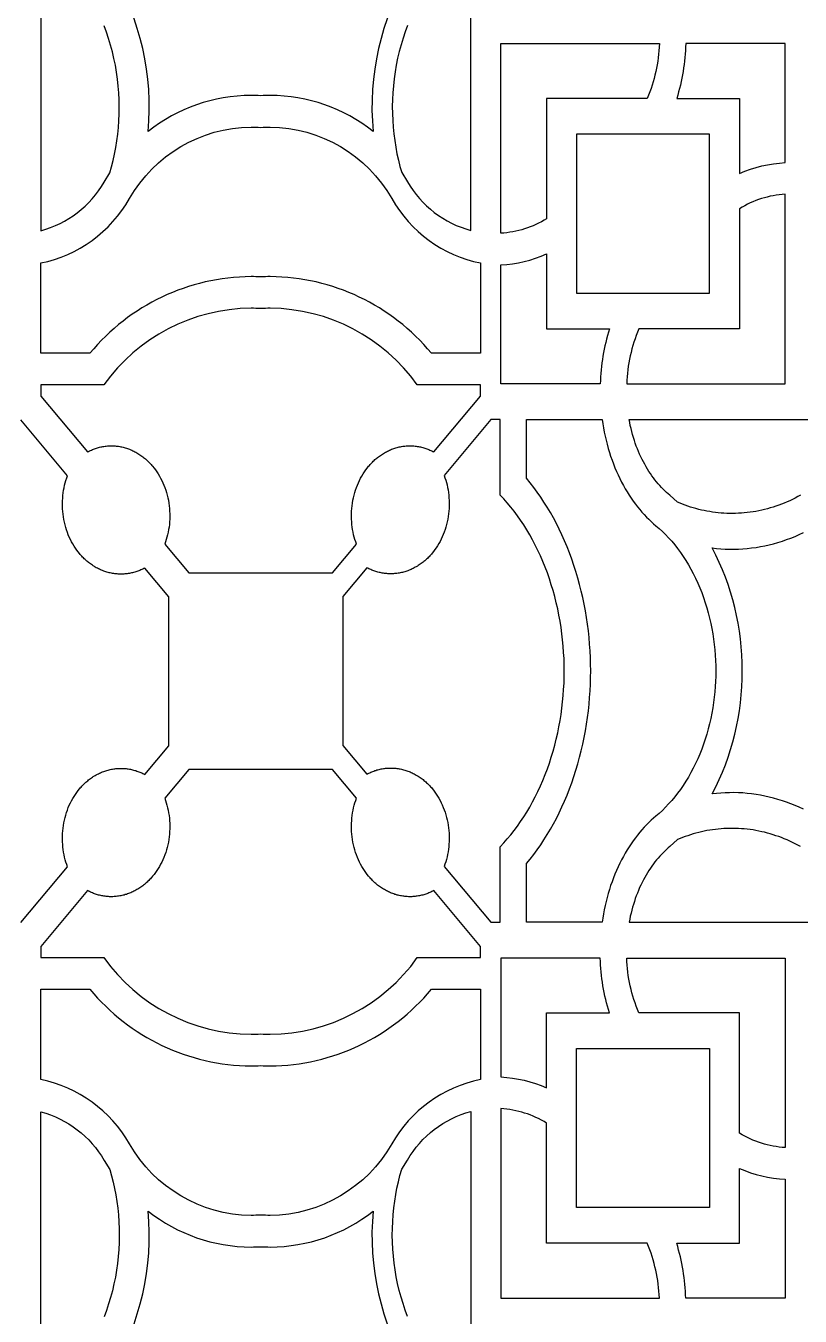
# Model space of a CAD drawing. Extents: x 59271 to 61367, y 41180 to 44085.
# Drawn here: x 59682.9 to 59835.5, y 43617.8 to 43872 of the extents above; entities that cross this region are included whole.
import ezdxf

# ---------------------------------------------------------------- set-up
doc = ezdxf.new("R2010")
doc.units = 0
doc.layers.get('0').update_dxf_attribs({"linetype": 'CONTINUOUS'})

msp = doc.modelspace()

# ---------------------------------------------------------------- linework, layer by layer
for points in [[(59758.49, 43882.67, 0.159593), (59751.32, 43851.23, 0.16816), (59731.05, 43858.3, 0.014447), (59729.15, 43858.24, 0.014447), (59727.26, 43858.3, 0.16816), (59706.99, 43851.23, 0.159593), (59699.82, 43882.67, 0.091636)], [(59685.82, 43875.48), (59685.82, 43831.66, 0.200602), (59698.31, 43841.24), (59699.45, 43843.05), (59699.79, 43844.27), (59700.1, 43845.5), (59700.38, 43846.76), (59700.62, 43848.04), (59700.83, 43849.34), (59701, 43850.66), (59701.14, 43851.99), (59701.23, 43853.33), (59701.29, 43854.69), (59701.3, 43856.05), (59701.28, 43857.42), (59701.21, 43858.79), (59701.1, 43860.16), (59700.95, 43861.52), (59700.76, 43862.88), (59700.53, 43864.24), (59700.25, 43865.58), (59699.94, 43866.9), (59699.59, 43868.22), (59699.19, 43869.51), (59698.76, 43870.78), (59698.3, 43872.03)], [(59758.11, 43872.09), (59757.65, 43870.85), (59757.22, 43869.57), (59756.83, 43868.28), (59756.47, 43866.97), (59756.16, 43865.64), (59755.89, 43864.3), (59755.65, 43862.95), (59755.46, 43861.59), (59755.31, 43860.22), (59755.2, 43858.85), (59755.13, 43857.48), (59755.11, 43856.11), (59755.12, 43854.75), (59755.18, 43853.4), (59755.27, 43852.05), (59755.41, 43850.72), (59755.58, 43849.41), (59755.79, 43848.11), (59756.03, 43846.83), (59756.31, 43845.57), (59756.62, 43844.33), (59756.97, 43843.12), (59758.1, 43841.3, 0.200602), (59770.6, 43831.72), (59770.6, 43875.54)], [(59836.15, 43717.68), (59835.33, 43718.06), (59834.5, 43718.42), (59833.67, 43718.76), (59832.82, 43719.07), (59831.98, 43719.36), (59831.12, 43719.62), (59830.26, 43719.87), (59829.4, 43720.08), (59828.54, 43720.28), (59827.67, 43720.44), (59826.8, 43720.59), (59825.93, 43720.71), (59825.06, 43720.8), (59824.19, 43720.88), (59823.32, 43720.92), (59822.45, 43720.95), (59821.58, 43720.94), (59820.72, 43720.92), (59819.86, 43720.87), (59819, 43720.8), (59818.15, 43720.71, 0.124595), (59824.07, 43744.93, 0.124595), (59818.15, 43769.15), (59819, 43769.06), (59819.86, 43768.99), (59820.72, 43768.94), (59821.58, 43768.91), (59822.45, 43768.91), (59823.32, 43768.94), (59824.19, 43768.98), (59825.06, 43769.06), (59825.93, 43769.15), (59826.8, 43769.27), (59827.67, 43769.41), (59828.54, 43769.58), (59829.4, 43769.78), (59830.26, 43769.99), (59831.12, 43770.23), (59831.98, 43770.5), (59832.82, 43770.79), (59833.67, 43771.1), (59834.5, 43771.44), (59835.33, 43771.79), (59836.15, 43772.18)], [(59685.82, 43614.25), (59685.82, 43658.07, -0.200602), (59698.31, 43648.49), (59699.45, 43646.68), (59699.79, 43645.46), (59700.1, 43644.23), (59700.38, 43642.97), (59700.62, 43641.69), (59700.83, 43640.39), (59701, 43639.07), (59701.14, 43637.74), (59701.23, 43636.4), (59701.29, 43635.04), (59701.3, 43633.68), (59701.28, 43632.31), (59701.21, 43630.94), (59701.1, 43629.57), (59700.95, 43628.21), (59700.76, 43626.85), (59700.53, 43625.5), (59700.25, 43624.15), (59699.94, 43622.83), (59699.59, 43621.51), (59699.19, 43620.22), (59698.76, 43618.95), (59698.3, 43617.7)], [(59758.11, 43617.77), (59757.65, 43619.01), (59757.22, 43620.29), (59756.83, 43621.58), (59756.47, 43622.89), (59756.16, 43624.22), (59755.89, 43625.56), (59755.65, 43626.91), (59755.46, 43628.27), (59755.31, 43629.64), (59755.2, 43631.01), (59755.13, 43632.38), (59755.11, 43633.74), (59755.12, 43635.11), (59755.18, 43636.46), (59755.27, 43637.8), (59755.41, 43639.14), (59755.58, 43640.45), (59755.79, 43641.75), (59756.03, 43643.03), (59756.31, 43644.29), (59756.62, 43645.53), (59756.97, 43646.74), (59758.1, 43648.56, -0.200602), (59770.6, 43658.13), (59770.6, 43614.32)], [(59699.82, 43607.06, 0.159593), (59706.99, 43638.5, 0.16816), (59727.26, 43631.43, 0.014447), (59729.15, 43631.49, 0.014447), (59731.05, 43631.43, 0.16816), (59751.32, 43638.5, 0.159593), (59758.49, 43607.06, 0.091636)]]:
    msp.add_lwpolyline(points, format="xyb")
for points in [[(59785.53, 43834.01, -0.123377), (59776.48, 43831.16), (59776.48, 43868.51), (59807.74, 43868.51, -0.090687), (59805.35, 43857.7), (59785.53, 43857.7)], [(59823.52, 43842.93, -0.093744), (59832.56, 43845.07), (59832.56, 43868.51), (59812.95, 43868.51, -0.067508), (59811.16, 43857.7), (59823.52, 43857.7)], [(59731.05, 43852.08, -0.26745), (59754.99, 43837.97, 0.215544), (59772.49, 43825.3), (59772.49, 43807.51), (59762.8, 43807.51, 0.222359), (59731.05, 43822.61, 0.011427), (59729.15, 43822.55, 0.011427), (59727.26, 43822.61, 0.222359), (59695.51, 43807.51), (59685.82, 43807.51), (59685.82, 43825.3, 0.215544), (59703.32, 43837.97, -0.26745), (59727.26, 43852.08, -0.017043), (59729.15, 43852, -0.017043)], [(59803.69, 43812.3, 0.090687), (59801.3, 43801.49), (59832.56, 43801.49), (59832.56, 43838.84, 0.123377), (59823.52, 43835.99), (59823.52, 43812.3)], [(59776.48, 43824.93, 0.093744), (59785.53, 43827.07), (59785.53, 43812.3), (59797.89, 43812.3, 0.067508), (59796.09, 43801.49), (59776.48, 43801.49)], [(59729.15, 43816.32, 0.013206), (59727.26, 43816.38, 0.240747), (59698.27, 43801.29), (59685.82, 43801.29), (59685.82, 43799.09), (59695.02, 43788.08), (59695.21, 43788.18), (59695.4, 43788.28), (59695.59, 43788.37), (59695.79, 43788.45), (59695.99, 43788.54), (59696.19, 43788.62), (59696.39, 43788.69), (59696.59, 43788.76), (59696.8, 43788.83), (59697, 43788.89), (59697.21, 43788.95), (59697.42, 43789), (59697.63, 43789.05), (59697.85, 43789.1), (59698.06, 43789.14), (59698.28, 43789.17), (59698.5, 43789.2), (59698.72, 43789.23), (59698.94, 43789.25), (59699.16, 43789.27), (59699.38, 43789.28), (59699.6, 43789.28), (59699.82, 43789.28), (59700.04, 43789.28), (59700.26, 43789.27), (59700.49, 43789.25), (59700.71, 43789.23), (59700.93, 43789.21), (59701.15, 43789.18), (59701.38, 43789.14), (59701.6, 43789.1), (59701.82, 43789.05), (59702.04, 43789), (59702.26, 43788.95), (59702.47, 43788.89), (59702.69, 43788.82), (59702.91, 43788.75), (59703.12, 43788.67), (59703.33, 43788.59), (59703.54, 43788.5), (59703.75, 43788.41), (59703.96, 43788.32), (59704.17, 43788.22), (59704.37, 43788.12), (59704.57, 43788.01), (59704.77, 43787.89), (59704.97, 43787.78), (59705.16, 43787.66), (59705.35, 43787.53), (59705.54, 43787.4), (59705.73, 43787.27), (59705.91, 43787.13), (59706.09, 43786.99), (59706.27, 43786.85), (59706.44, 43786.7), (59706.61, 43786.55), (59706.78, 43786.4), (59706.95, 43786.24), (59707.11, 43786.08), (59707.27, 43785.92), (59707.43, 43785.76), (59707.58, 43785.59), (59707.73, 43785.42), (59707.87, 43785.25), (59708.16, 43784.9), (59708.44, 43784.53), (59708.7, 43784.14), (59708.96, 43783.74), (59709.21, 43783.33), (59709.45, 43782.9), (59709.68, 43782.46), (59709.89, 43782), (59710.09, 43781.54), (59710.27, 43781.06), (59710.44, 43780.57), (59710.6, 43780.07), (59710.74, 43779.57), (59710.86, 43779.06), (59710.97, 43778.54), (59711.06, 43778.01), (59711.13, 43777.48), (59711.19, 43776.95), (59711.22, 43776.42), (59711.25, 43775.89), (59711.25, 43775.36), (59711.24, 43774.83), (59711.21, 43774.3), (59711.16, 43773.78), (59711.1, 43773.27), (59711.02, 43772.76), (59710.92, 43772.26), (59710.81, 43771.76), (59710.69, 43771.28), (59710.56, 43770.81), (59710.41, 43770.34), (59710.25, 43769.89), (59714.98, 43764.24), (59718.77, 43764.24), (59729.15, 43764.24), (59739.54, 43764.24), (59743.33, 43764.24), (59748.06, 43769.89), (59747.9, 43770.34), (59747.75, 43770.81), (59747.62, 43771.28), (59747.49, 43771.76), (59747.38, 43772.26), (59747.29, 43772.76), (59747.21, 43773.27), (59747.15, 43773.78), (59747.1, 43774.3), (59747.07, 43774.83), (59747.06, 43775.36), (59747.06, 43775.89), (59747.08, 43776.42), (59747.12, 43776.95), (59747.18, 43777.48), (59747.25, 43778.01), (59747.34, 43778.54), (59747.45, 43779.06), (59747.57, 43779.57), (59747.71, 43780.07), (59747.86, 43780.57), (59748.04, 43781.06), (59748.22, 43781.54), (59748.42, 43782), (59748.63, 43782.46), (59748.86, 43782.9), (59749.1, 43783.33), (59749.34, 43783.74), (59749.6, 43784.14), (59749.87, 43784.53), (59750.15, 43784.9), (59750.43, 43785.25), (59750.58, 43785.42), (59750.73, 43785.59), (59750.88, 43785.76), (59751.04, 43785.92), (59751.2, 43786.08), (59751.36, 43786.24), (59751.52, 43786.4), (59751.69, 43786.55), (59751.87, 43786.7), (59752.04, 43786.85), (59752.22, 43786.99), (59752.4, 43787.13), (59752.58, 43787.27), (59752.77, 43787.4), (59752.96, 43787.53), (59753.15, 43787.66), (59753.34, 43787.78), (59753.54, 43787.89), (59753.74, 43788.01), (59753.94, 43788.12), (59754.14, 43788.22), (59754.35, 43788.32), (59754.55, 43788.41), (59754.76, 43788.5), (59754.97, 43788.59), (59755.19, 43788.67), (59755.4, 43788.75), (59755.62, 43788.82), (59755.83, 43788.89), (59756.05, 43788.95), (59756.27, 43789), (59756.49, 43789.05), (59756.71, 43789.1), (59756.93, 43789.14), (59757.15, 43789.18), (59757.38, 43789.21), (59757.6, 43789.23), (59757.82, 43789.25), (59758.04, 43789.27), (59758.27, 43789.28), (59758.49, 43789.28), (59758.71, 43789.28), (59758.93, 43789.28), (59759.15, 43789.27), (59759.37, 43789.25), (59759.59, 43789.23), (59759.81, 43789.2), (59760.03, 43789.17), (59760.24, 43789.14), (59760.46, 43789.1), (59760.67, 43789.05), (59760.89, 43789), (59761.1, 43788.95), (59761.3, 43788.89), (59761.51, 43788.83), (59761.72, 43788.76), (59761.92, 43788.69), (59762.12, 43788.62), (59762.32, 43788.54), (59762.52, 43788.45), (59762.71, 43788.37), (59762.91, 43788.28), (59763.1, 43788.18), (59763.28, 43788.08), (59772.49, 43799.09), (59772.49, 43801.29), (59760.03, 43801.29, 0.240747), (59731.05, 43816.38, 0.013206)], [(59731.05, 43673.35, 0.240747), (59760.03, 43688.44), (59772.49, 43688.44), (59772.49, 43690.64), (59763.28, 43701.65), (59763.1, 43701.55), (59762.91, 43701.45), (59762.71, 43701.36), (59762.52, 43701.28), (59762.32, 43701.19), (59762.12, 43701.11), (59761.92, 43701.04), (59761.72, 43700.97), (59761.51, 43700.9), (59761.3, 43700.84), (59761.1, 43700.78), (59760.89, 43700.73), (59760.67, 43700.68), (59760.46, 43700.63), (59760.24, 43700.59), (59760.03, 43700.56), (59759.81, 43700.53), (59759.59, 43700.5), (59759.37, 43700.48), (59759.15, 43700.46), (59758.93, 43700.45), (59758.71, 43700.45), (59758.49, 43700.45), (59758.27, 43700.45), (59758.04, 43700.46), (59757.82, 43700.48), (59757.6, 43700.5), (59757.38, 43700.52), (59757.15, 43700.55), (59756.93, 43700.59), (59756.71, 43700.63), (59756.49, 43700.68), (59756.27, 43700.73), (59756.05, 43700.78), (59755.83, 43700.85), (59755.62, 43700.91), (59755.4, 43700.98), (59755.19, 43701.06), (59754.97, 43701.14), (59754.76, 43701.23), (59754.55, 43701.32), (59754.35, 43701.41), (59754.14, 43701.51), (59753.94, 43701.61), (59753.74, 43701.72), (59753.54, 43701.84), (59753.34, 43701.95), (59753.15, 43702.07), (59752.96, 43702.2), (59752.77, 43702.33), (59752.58, 43702.46), (59752.4, 43702.6), (59752.22, 43702.74), (59752.04, 43702.88), (59751.87, 43703.03), (59751.69, 43703.18), (59751.52, 43703.33), (59751.36, 43703.49), (59751.2, 43703.65), (59751.04, 43703.81), (59750.88, 43703.97), (59750.73, 43704.14), (59750.58, 43704.31), (59750.43, 43704.48), (59750.15, 43704.83), (59749.87, 43705.2), (59749.6, 43705.59), (59749.34, 43705.99), (59749.1, 43706.4), (59748.86, 43706.83), (59748.63, 43707.27), (59748.42, 43707.73), (59748.22, 43708.19), (59748.04, 43708.67), (59747.86, 43709.16), (59747.71, 43709.66), (59747.57, 43710.16), (59747.45, 43710.68), (59747.34, 43711.19), (59747.25, 43711.72), (59747.18, 43712.25), (59747.12, 43712.78), (59747.08, 43713.31), (59747.06, 43713.84), (59747.06, 43714.37), (59747.07, 43714.9), (59747.1, 43715.43), (59747.15, 43715.95), (59747.21, 43716.46), (59747.29, 43716.97), (59747.38, 43717.47), (59747.49, 43717.97), (59747.62, 43718.45), (59747.75, 43718.92), (59747.9, 43719.39), (59748.06, 43719.84), (59743.33, 43725.49), (59739.54, 43725.49), (59729.15, 43725.49), (59718.77, 43725.49), (59714.98, 43725.49), (59710.25, 43719.84), (59710.41, 43719.39), (59710.56, 43718.92), (59710.69, 43718.45), (59710.81, 43717.97), (59710.92, 43717.47), (59711.02, 43716.97), (59711.1, 43716.46), (59711.16, 43715.95), (59711.21, 43715.43), (59711.24, 43714.9), (59711.25, 43714.37), (59711.25, 43713.84), (59711.22, 43713.31), (59711.19, 43712.78), (59711.13, 43712.25), (59711.06, 43711.72), (59710.97, 43711.19), (59710.86, 43710.68), (59710.74, 43710.16), (59710.6, 43709.66), (59710.44, 43709.16), (59710.27, 43708.67), (59710.09, 43708.19), (59709.89, 43707.73), (59709.68, 43707.27), (59709.45, 43706.83), (59709.21, 43706.4), (59708.96, 43705.99), (59708.7, 43705.59), (59708.44, 43705.2), (59708.16, 43704.83), (59707.87, 43704.48), (59707.73, 43704.31), (59707.58, 43704.14), (59707.43, 43703.97), (59707.27, 43703.81), (59707.11, 43703.65), (59706.95, 43703.49), (59706.78, 43703.33), (59706.61, 43703.18), (59706.44, 43703.03), (59706.27, 43702.88), (59706.09, 43702.74), (59705.91, 43702.6), (59705.73, 43702.46), (59705.54, 43702.33), (59705.35, 43702.2), (59705.16, 43702.07), (59704.97, 43701.95), (59704.77, 43701.84), (59704.57, 43701.72), (59704.37, 43701.61), (59704.17, 43701.51), (59703.96, 43701.41), (59703.75, 43701.32), (59703.54, 43701.23), (59703.33, 43701.14), (59703.12, 43701.06), (59702.91, 43700.98), (59702.69, 43700.91), (59702.47, 43700.85), (59702.26, 43700.78), (59702.04, 43700.73), (59701.82, 43700.68), (59701.6, 43700.63), (59701.38, 43700.59), (59701.15, 43700.55), (59700.93, 43700.52), (59700.71, 43700.5), (59700.49, 43700.48), (59700.26, 43700.46), (59700.04, 43700.45), (59699.82, 43700.45), (59699.6, 43700.45), (59699.38, 43700.45), (59699.16, 43700.46), (59698.94, 43700.48), (59698.72, 43700.5), (59698.5, 43700.53), (59698.28, 43700.56), (59698.06, 43700.59), (59697.85, 43700.63), (59697.63, 43700.68), (59697.42, 43700.73), (59697.21, 43700.78), (59697, 43700.84), (59696.8, 43700.9), (59696.59, 43700.97), (59696.39, 43701.04), (59696.19, 43701.11), (59695.99, 43701.19), (59695.79, 43701.28), (59695.59, 43701.36), (59695.4, 43701.45), (59695.21, 43701.55), (59695.02, 43701.65), (59685.82, 43690.64), (59685.82, 43688.44), (59698.27, 43688.44, 0.240747), (59727.26, 43673.35, 0.013206), (59729.15, 43673.41, 0.013206)], [(59776.48, 43664.93, -0.093744), (59785.53, 43662.79), (59785.53, 43677.56), (59797.89, 43677.56, -0.067508), (59796.09, 43688.37), (59776.48, 43688.37)], [(59803.69, 43677.56, -0.090687), (59801.3, 43688.37), (59832.56, 43688.37), (59832.56, 43651.02, -0.123377), (59823.52, 43653.87), (59823.52, 43677.56)], [(59729.15, 43637.73, -0.017043), (59727.26, 43637.65, -0.26745), (59703.32, 43651.76, 0.215544), (59685.82, 43664.43), (59685.82, 43682.22), (59695.51, 43682.22, 0.222359), (59727.26, 43667.12, 0.011427), (59729.15, 43667.18, 0.011427), (59731.05, 43667.12, 0.222359), (59762.8, 43682.22), (59772.49, 43682.22), (59772.49, 43664.43, 0.215544), (59754.99, 43651.76, -0.26745), (59731.05, 43637.65, -0.017043)], [(59785.53, 43655.85, 0.123377), (59776.48, 43658.7), (59776.48, 43621.35), (59807.74, 43621.35, 0.090687), (59805.35, 43632.16), (59785.53, 43632.16)], [(59823.52, 43646.93, 0.093744), (59832.56, 43644.78), (59832.56, 43621.35), (59812.95, 43621.35, 0.067508), (59811.16, 43632.16), (59823.52, 43632.16)]]:
    msp.add_lwpolyline(points, format="xyb", close=True)
for points in [[(59817.63, 43850.66), (59791.41, 43850.66), (59791.41, 43819.34), (59817.63, 43819.34)], [(59745.37, 43744.93), (59745.37, 43730.25), (59750.1, 43724.6), (59750.28, 43724.7), (59750.47, 43724.79), (59750.67, 43724.88), (59750.86, 43724.97), (59751.06, 43725.05), (59751.26, 43725.13), (59751.46, 43725.21), (59751.66, 43725.28), (59751.87, 43725.34), (59752.07, 43725.41), (59752.28, 43725.47), (59752.49, 43725.52), (59752.71, 43725.57), (59752.92, 43725.61), (59753.13, 43725.65), (59753.35, 43725.69), (59753.57, 43725.72), (59753.79, 43725.74), (59754.01, 43725.76), (59754.23, 43725.78), (59754.45, 43725.79), (59754.67, 43725.8), (59754.89, 43725.8), (59755.11, 43725.79), (59755.34, 43725.78), (59755.56, 43725.77), (59755.78, 43725.75), (59756, 43725.72), (59756.23, 43725.69), (59756.45, 43725.65), (59756.67, 43725.61), (59756.89, 43725.57), (59757.11, 43725.52), (59757.33, 43725.46), (59757.55, 43725.4), (59757.76, 43725.33), (59757.98, 43725.26), (59758.19, 43725.19), (59758.4, 43725.1), (59758.62, 43725.02), (59758.82, 43724.93), (59759.03, 43724.83), (59759.24, 43724.73), (59759.44, 43724.63), (59759.64, 43724.52), (59759.84, 43724.41), (59760.04, 43724.29), (59760.23, 43724.17), (59760.42, 43724.04), (59760.61, 43723.92), (59760.8, 43723.78), (59760.98, 43723.65), (59761.16, 43723.51), (59761.34, 43723.36), (59761.51, 43723.22), (59761.69, 43723.07), (59761.85, 43722.91), (59762.02, 43722.76), (59762.18, 43722.6), (59762.34, 43722.44), (59762.5, 43722.27), (59762.65, 43722.1), (59762.8, 43721.93), (59762.95, 43721.76), (59763.23, 43721.41), (59763.51, 43721.04), (59763.78, 43720.66), (59764.04, 43720.26), (59764.28, 43719.84), (59764.52, 43719.42), (59764.75, 43718.97), (59764.96, 43718.52), (59765.16, 43718.05), (59765.34, 43717.57), (59765.51, 43717.09), (59765.67, 43716.59), (59765.81, 43716.08), (59765.93, 43715.57), (59766.04, 43715.05), (59766.13, 43714.53), (59766.2, 43714), (59766.26, 43713.47), (59766.3, 43712.94), (59766.32, 43712.4), (59766.32, 43711.87), (59766.31, 43711.34), (59766.28, 43710.82), (59766.23, 43710.3), (59766.17, 43709.78), (59766.09, 43709.27), (59765.99, 43708.77), (59765.89, 43708.28), (59765.76, 43707.79), (59765.63, 43707.32), (59765.48, 43706.86), (59765.32, 43706.41), (59774.53, 43695.4), (59776.37, 43695.4), (59776.37, 43710.29), (59777.07, 43711.04), (59777.76, 43711.82), (59778.44, 43712.64), (59779.11, 43713.48), (59779.76, 43714.35), (59780.39, 43715.25), (59781.01, 43716.18), (59781.61, 43717.13), (59782.19, 43718.11), (59782.75, 43719.12), (59783.29, 43720.15), (59783.81, 43721.2), (59784.31, 43722.28), (59784.79, 43723.37), (59785.24, 43724.49), (59785.67, 43725.62), (59786.07, 43726.77), (59786.45, 43727.94), (59786.8, 43729.11), (59787.13, 43730.3), (59787.43, 43731.5), (59787.71, 43732.71), (59787.96, 43733.93), (59788.18, 43735.15), (59788.37, 43736.37), (59788.54, 43737.6), (59788.68, 43738.83), (59788.8, 43740.06), (59788.88, 43741.28), (59788.95, 43742.5), (59788.99, 43743.72), (59789, 43744.93), (59788.99, 43746.14), (59788.95, 43747.36), (59788.88, 43748.58), (59788.8, 43749.8), (59788.68, 43751.03), (59788.54, 43752.26), (59788.37, 43753.49), (59788.18, 43754.71), (59787.96, 43755.93), (59787.71, 43757.15), (59787.43, 43758.36), (59787.13, 43759.56), (59786.8, 43760.75), (59786.45, 43761.92), (59786.07, 43763.09), (59785.67, 43764.24), (59785.24, 43765.37), (59784.79, 43766.48), (59784.31, 43767.58), (59783.81, 43768.66), (59783.29, 43769.71), (59782.75, 43770.74), (59782.19, 43771.75), (59781.61, 43772.73), (59781.01, 43773.68), (59780.39, 43774.61), (59779.76, 43775.51), (59779.11, 43776.38), (59778.44, 43777.22), (59777.76, 43778.04), (59777.07, 43778.82), (59776.37, 43779.57), (59776.37, 43794.46), (59774.53, 43794.46), (59765.32, 43783.45), (59765.48, 43783), (59765.63, 43782.54), (59765.76, 43782.06), (59765.89, 43781.58), (59765.99, 43781.09), (59766.09, 43780.59), (59766.17, 43780.08), (59766.23, 43779.56), (59766.28, 43779.04), (59766.31, 43778.52), (59766.32, 43777.99), (59766.32, 43777.46), (59766.3, 43776.92), (59766.26, 43776.39), (59766.2, 43775.86), (59766.13, 43775.33), (59766.04, 43774.81), (59765.93, 43774.29), (59765.81, 43773.78), (59765.67, 43773.27), (59765.51, 43772.77), (59765.34, 43772.29), (59765.16, 43771.81), (59764.96, 43771.34), (59764.75, 43770.89), (59764.52, 43770.44), (59764.28, 43770.02), (59764.04, 43769.6), (59763.78, 43769.2), (59763.51, 43768.82), (59763.23, 43768.45), (59762.95, 43768.1), (59762.8, 43767.92), (59762.65, 43767.76), (59762.5, 43767.59), (59762.34, 43767.42), (59762.18, 43767.26), (59762.02, 43767.1), (59761.85, 43766.95), (59761.69, 43766.79), (59761.51, 43766.64), (59761.34, 43766.5), (59761.16, 43766.35), (59760.98, 43766.21), (59760.8, 43766.08), (59760.61, 43765.94), (59760.42, 43765.81), (59760.23, 43765.69), (59760.04, 43765.57), (59759.84, 43765.45), (59759.64, 43765.34), (59759.44, 43765.23), (59759.24, 43765.13), (59759.03, 43765.03), (59758.82, 43764.93), (59758.62, 43764.84), (59758.4, 43764.75), (59758.19, 43764.67), (59757.98, 43764.6), (59757.76, 43764.53), (59757.55, 43764.46), (59757.33, 43764.4), (59757.11, 43764.34), (59756.89, 43764.29), (59756.67, 43764.25), (59756.45, 43764.2), (59756.23, 43764.17), (59756, 43764.14), (59755.78, 43764.11), (59755.56, 43764.09), (59755.34, 43764.08), (59755.11, 43764.07), (59754.89, 43764.06), (59754.67, 43764.06), (59754.45, 43764.07), (59754.23, 43764.08), (59754.01, 43764.09), (59753.79, 43764.12), (59753.57, 43764.14), (59753.35, 43764.17), (59753.13, 43764.21), (59752.92, 43764.25), (59752.71, 43764.29), (59752.49, 43764.34), (59752.28, 43764.39), (59752.07, 43764.45), (59751.87, 43764.51), (59751.66, 43764.58), (59751.46, 43764.65), (59751.26, 43764.73), (59751.06, 43764.81), (59750.86, 43764.89), (59750.67, 43764.98), (59750.47, 43765.07), (59750.28, 43765.16), (59750.1, 43765.26), (59745.37, 43759.61)], [(59818.87, 43744.93), (59818.86, 43743.9), (59818.82, 43742.87), (59818.76, 43741.83), (59818.68, 43740.78), (59818.57, 43739.74), (59818.43, 43738.69), (59818.28, 43737.65), (59818.09, 43736.6), (59817.88, 43735.56), (59817.65, 43734.53), (59817.39, 43733.51), (59817.1, 43732.49), (59816.79, 43731.48), (59816.46, 43730.49), (59816.1, 43729.51), (59815.71, 43728.55), (59815.31, 43727.6), (59814.88, 43726.68), (59814.43, 43725.77), (59813.96, 43724.89), (59813.47, 43724.02), (59812.96, 43723.19), (59812.44, 43722.37), (59811.89, 43721.59), (59811.33, 43720.83), (59810.76, 43720.09), (59810.17, 43719.39), (59809.57, 43718.72), (59808.95, 43718.07), (59808.33, 43717.46), (59807.7, 43716.87), (59807.06, 43716.32), (59806.59, 43715.92), (59806.13, 43715.5), (59805.67, 43715.06), (59805.21, 43714.61), (59804.76, 43714.13), (59804.31, 43713.64), (59803.87, 43713.13), (59803.44, 43712.59), (59803.02, 43712.05), (59802.6, 43711.48), (59802.19, 43710.89), (59801.79, 43710.29), (59801.4, 43709.67), (59801.02, 43709.04), (59800.65, 43708.38), (59800.29, 43707.71), (59799.95, 43707.03), (59799.61, 43706.33), (59799.29, 43705.62), (59798.98, 43704.89), (59798.69, 43704.16), (59798.41, 43703.4), (59798.14, 43702.64), (59797.89, 43701.87), (59797.66, 43701.09), (59797.44, 43700.29), (59797.23, 43699.49), (59797.05, 43698.69), (59796.87, 43697.87), (59796.72, 43697.05), (59796.58, 43696.23), (59796.46, 43695.4), (59781.58, 43695.4), (59781.58, 43706.98), (59782.29, 43707.86), (59782.99, 43708.77), (59783.68, 43709.7), (59784.35, 43710.67), (59785, 43711.66), (59785.64, 43712.67), (59786.26, 43713.72), (59786.86, 43714.79), (59787.44, 43715.88), (59788, 43717), (59788.54, 43718.14), (59789.06, 43719.3), (59789.56, 43720.48), (59790.03, 43721.68), (59790.48, 43722.89), (59790.9, 43724.13), (59791.3, 43725.37), (59791.68, 43726.63), (59792.03, 43727.91), (59792.35, 43729.19), (59792.65, 43730.49), (59792.92, 43731.79), (59793.17, 43733.1), (59793.39, 43734.41), (59793.58, 43735.73), (59793.75, 43737.05), (59793.89, 43738.37), (59794, 43739.68), (59794.09, 43741), (59794.16, 43742.32), (59794.19, 43743.63), (59794.21, 43744.93), (59794.19, 43746.23), (59794.16, 43747.54), (59794.09, 43748.86), (59794, 43750.17), (59793.89, 43751.49), (59793.75, 43752.81), (59793.58, 43754.13), (59793.39, 43755.45), (59793.17, 43756.76), (59792.92, 43758.07), (59792.65, 43759.37), (59792.35, 43760.67), (59792.03, 43761.95), (59791.68, 43763.22), (59791.3, 43764.49), (59790.9, 43765.73), (59790.48, 43766.97), (59790.03, 43768.18), (59789.56, 43769.38), (59789.06, 43770.56), (59788.54, 43771.72), (59788, 43772.86), (59787.44, 43773.98), (59786.86, 43775.07), (59786.26, 43776.14), (59785.64, 43777.18), (59785, 43778.2), (59784.35, 43779.19), (59783.68, 43780.16), (59782.99, 43781.09), (59782.29, 43782), (59781.58, 43782.88), (59781.58, 43794.46), (59796.46, 43794.46), (59796.58, 43793.63), (59796.72, 43792.81), (59796.87, 43791.99), (59797.05, 43791.17), (59797.23, 43790.37), (59797.44, 43789.57), (59797.66, 43788.77), (59797.89, 43787.99), (59798.14, 43787.22), (59798.41, 43786.46), (59798.69, 43785.7), (59798.98, 43784.97), (59799.29, 43784.24), (59799.61, 43783.53), (59799.95, 43782.83), (59800.29, 43782.14), (59800.65, 43781.48), (59801.02, 43780.82), (59801.4, 43780.19), (59801.79, 43779.57), (59802.19, 43778.97), (59802.6, 43778.38), (59803.02, 43777.81), (59803.44, 43777.26), (59803.87, 43776.73), (59804.31, 43776.22), (59804.76, 43775.73), (59805.21, 43775.25), (59805.67, 43774.8), (59806.13, 43774.36), (59806.59, 43773.94), (59807.06, 43773.54), (59807.7, 43772.99), (59808.33, 43772.4), (59808.95, 43771.79), (59809.57, 43771.14), (59810.17, 43770.47), (59810.76, 43769.76), (59811.33, 43769.03), (59811.89, 43768.27), (59812.44, 43767.49), (59812.96, 43766.67), (59813.47, 43765.84), (59813.96, 43764.97), (59814.43, 43764.09), (59814.88, 43763.18), (59815.31, 43762.25), (59815.71, 43761.31), (59816.1, 43760.35), (59816.46, 43759.37), (59816.79, 43758.37), (59817.1, 43757.37), (59817.39, 43756.35), (59817.65, 43755.33), (59817.88, 43754.29), (59818.09, 43753.26), (59818.28, 43752.21), (59818.43, 43751.17), (59818.57, 43750.12), (59818.68, 43749.07), (59818.76, 43748.03), (59818.82, 43746.99), (59818.86, 43745.96)], [(59817.63, 43639.19), (59791.41, 43639.19), (59791.41, 43670.52), (59817.63, 43670.52)]]:
    msp.add_lwpolyline(points, close=True)
for points in [[(59681.89, 43695.34), (59691.09, 43706.34), (59690.93, 43706.79), (59690.79, 43707.26), (59690.65, 43707.73), (59690.53, 43708.21), (59690.42, 43708.71), (59690.32, 43709.21), (59690.25, 43709.72), (59690.18, 43710.23), (59690.14, 43710.75), (59690.11, 43711.28), (59690.09, 43711.81), (59690.1, 43712.34), (59690.12, 43712.87), (59690.16, 43713.4), (59690.21, 43713.93), (59690.28, 43714.46), (59690.37, 43714.99), (59690.48, 43715.5), (59690.6, 43716.02), (59690.74, 43716.52), (59690.9, 43717.02), (59691.07, 43717.51), (59691.25, 43717.99), (59691.45, 43718.45), (59691.67, 43718.91), (59691.89, 43719.35), (59692.13, 43719.78), (59692.38, 43720.19), (59692.64, 43720.59), (59692.91, 43720.98), (59693.18, 43721.35), (59693.47, 43721.7), (59693.61, 43721.87), (59693.76, 43722.04), (59693.92, 43722.21), (59694.07, 43722.37), (59694.23, 43722.53), (59694.39, 43722.69), (59694.56, 43722.85), (59694.73, 43723), (59694.9, 43723.15), (59695.07, 43723.3), (59695.25, 43723.44), (59695.43, 43723.58), (59695.62, 43723.72), (59695.8, 43723.85), (59695.99, 43723.98), (59696.18, 43724.11), (59696.38, 43724.23), (59696.57, 43724.34), (59696.77, 43724.46), (59696.97, 43724.57), (59697.18, 43724.67), (59697.38, 43724.77), (59697.59, 43724.86), (59697.8, 43724.95), (59698.01, 43725.04), (59698.22, 43725.12), (59698.43, 43725.2), (59698.65, 43725.27), (59698.87, 43725.33), (59699.08, 43725.4), (59699.3, 43725.45), (59699.52, 43725.5), (59699.74, 43725.55), (59699.97, 43725.59), (59700.19, 43725.63), (59700.41, 43725.66), (59700.63, 43725.68), (59700.85, 43725.7), (59701.08, 43725.72), (59701.3, 43725.73), (59701.52, 43725.73), (59701.74, 43725.73), (59701.97, 43725.73), (59702.19, 43725.72), (59702.41, 43725.7), (59702.63, 43725.68), (59702.84, 43725.65), (59703.06, 43725.62), (59703.28, 43725.59), (59703.49, 43725.55), (59703.71, 43725.5), (59703.92, 43725.45), (59704.13, 43725.4), (59704.34, 43725.34), (59704.55, 43725.28), (59704.75, 43725.21), (59704.95, 43725.14), (59705.16, 43725.07), (59705.35, 43724.99), (59705.55, 43724.9), (59705.75, 43724.82), (59705.94, 43724.73), (59706.13, 43724.63), (59706.32, 43724.53), (59711.05, 43730.19), (59711.05, 43744.87), (59711.05, 43759.54), (59706.32, 43765.2), (59706.13, 43765.1), (59705.94, 43765), (59705.75, 43764.91), (59705.55, 43764.83), (59705.35, 43764.74), (59705.16, 43764.66), (59704.95, 43764.59), (59704.75, 43764.52), (59704.55, 43764.45), (59704.34, 43764.39), (59704.13, 43764.33), (59703.92, 43764.28), (59703.71, 43764.23), (59703.49, 43764.18), (59703.28, 43764.14), (59703.06, 43764.11), (59702.84, 43764.08), (59702.63, 43764.05), (59702.41, 43764.03), (59702.19, 43764.01), (59701.97, 43764), (59701.74, 43764), (59701.52, 43764), (59701.3, 43764), (59701.08, 43764.01), (59700.85, 43764.03), (59700.63, 43764.05), (59700.41, 43764.07), (59700.19, 43764.1), (59699.97, 43764.14), (59699.74, 43764.18), (59699.52, 43764.23), (59699.3, 43764.28), (59699.08, 43764.33), (59698.87, 43764.4), (59698.65, 43764.46), (59698.43, 43764.53), (59698.22, 43764.61), (59698.01, 43764.69), (59697.8, 43764.78), (59697.59, 43764.87), (59697.38, 43764.96), (59697.18, 43765.06), (59696.97, 43765.17), (59696.77, 43765.27), (59696.57, 43765.39), (59696.38, 43765.5), (59696.18, 43765.62), (59695.99, 43765.75), (59695.8, 43765.88), (59695.62, 43766.01), (59695.43, 43766.15), (59695.25, 43766.29), (59695.07, 43766.43), (59694.9, 43766.58), (59694.73, 43766.73), (59694.56, 43766.88), (59694.39, 43767.04), (59694.23, 43767.2), (59694.07, 43767.36), (59693.92, 43767.52), (59693.76, 43767.69), (59693.61, 43767.86), (59693.47, 43768.03), (59693.18, 43768.38), (59692.91, 43768.75), (59692.64, 43769.14), (59692.38, 43769.54), (59692.13, 43769.95), (59691.89, 43770.38), (59691.67, 43770.82), (59691.45, 43771.28), (59691.25, 43771.74), (59691.07, 43772.22), (59690.9, 43772.71), (59690.74, 43773.21), (59690.6, 43773.71), (59690.48, 43774.23), (59690.37, 43774.74), (59690.28, 43775.27), (59690.21, 43775.8), (59690.16, 43776.33), (59690.12, 43776.86), (59690.1, 43777.39), (59690.09, 43777.92), (59690.11, 43778.45), (59690.14, 43778.98), (59690.18, 43779.5), (59690.25, 43780.01), (59690.32, 43780.52), (59690.42, 43781.02), (59690.53, 43781.52), (59690.65, 43782), (59690.79, 43782.47), (59690.93, 43782.94), (59691.09, 43783.39), (59681.89, 43794.39)], [(59835.56, 43779.54), (59835.04, 43779.26), (59834.51, 43778.98), (59833.98, 43778.72), (59833.45, 43778.47), (59832.91, 43778.23), (59832.37, 43778), (59831.82, 43777.78), (59831.27, 43777.58), (59830.72, 43777.38), (59830.16, 43777.2), (59829.6, 43777.03), (59829.04, 43776.88), (59828.47, 43776.73), (59827.91, 43776.6), (59827.34, 43776.48), (59826.77, 43776.37), (59826.2, 43776.27), (59825.62, 43776.19), (59825.05, 43776.12), (59824.48, 43776.06), (59823.91, 43776.01), (59823.33, 43775.98), (59822.76, 43775.96), (59822.19, 43775.95), (59821.62, 43775.95), (59821.05, 43775.97), (59820.48, 43775.99), (59819.92, 43776.03), (59819.35, 43776.08), (59818.79, 43776.15), (59818.23, 43776.22), (59817.68, 43776.31), (59817.13, 43776.4), (59816.58, 43776.51), (59816.03, 43776.63), (59815.49, 43776.76), (59814.95, 43776.9), (59814.42, 43777.05), (59813.89, 43777.22), (59813.36, 43777.39), (59812.84, 43777.57), (59812.33, 43777.76), (59811.82, 43777.96), (59811.31, 43778.17), (59809.79, 43779.53), (59809.46, 43779.81), (59809.12, 43780.11), (59808.79, 43780.42), (59808.46, 43780.75), (59808.14, 43781.09), (59807.82, 43781.44), (59807.5, 43781.8), (59807.18, 43782.18), (59806.87, 43782.56), (59806.57, 43782.97), (59806.27, 43783.38), (59805.97, 43783.81), (59805.68, 43784.24), (59805.4, 43784.69), (59805.12, 43785.15), (59804.86, 43785.63), (59804.59, 43786.11), (59804.34, 43786.61), (59804.09, 43787.11), (59803.86, 43787.63), (59803.63, 43788.15), (59803.41, 43788.69), (59803.2, 43789.23), (59803, 43789.79), (59802.81, 43790.35), (59802.63, 43790.92), (59802.46, 43791.49), (59802.3, 43792.07), (59802.16, 43792.66), (59802.02, 43793.26), (59801.89, 43793.85), (59801.78, 43794.46), (59838.45, 43794.46)], [(59835.56, 43710.32), (59835.04, 43710.6), (59834.51, 43710.88), (59833.98, 43711.14), (59833.45, 43711.39), (59832.91, 43711.63), (59832.37, 43711.86), (59831.82, 43712.08), (59831.27, 43712.28), (59830.72, 43712.47), (59830.16, 43712.66), (59829.6, 43712.83), (59829.04, 43712.98), (59828.47, 43713.13), (59827.91, 43713.26), (59827.34, 43713.38), (59826.77, 43713.49), (59826.2, 43713.59), (59825.62, 43713.67), (59825.05, 43713.74), (59824.48, 43713.8), (59823.91, 43713.85), (59823.33, 43713.88), (59822.76, 43713.9), (59822.19, 43713.91), (59821.62, 43713.91), (59821.05, 43713.89), (59820.48, 43713.87), (59819.92, 43713.83), (59819.35, 43713.78), (59818.79, 43713.71), (59818.23, 43713.64), (59817.68, 43713.55), (59817.13, 43713.46), (59816.58, 43713.35), (59816.03, 43713.23), (59815.49, 43713.1), (59814.95, 43712.96), (59814.42, 43712.81), (59813.89, 43712.64), (59813.36, 43712.47), (59812.84, 43712.29), (59812.33, 43712.1), (59811.82, 43711.9), (59811.31, 43711.69), (59809.79, 43710.33), (59809.46, 43710.05), (59809.12, 43709.75), (59808.79, 43709.44), (59808.46, 43709.11), (59808.14, 43708.77), (59807.82, 43708.42), (59807.5, 43708.06), (59807.18, 43707.68), (59806.87, 43707.29), (59806.57, 43706.89), (59806.27, 43706.48), (59805.97, 43706.05), (59805.68, 43705.62), (59805.4, 43705.17), (59805.12, 43704.7), (59804.86, 43704.23), (59804.59, 43703.75), (59804.34, 43703.25), (59804.09, 43702.75), (59803.86, 43702.23), (59803.63, 43701.7), (59803.41, 43701.17), (59803.2, 43700.62), (59803, 43700.07), (59802.81, 43699.51), (59802.63, 43698.94), (59802.46, 43698.37), (59802.3, 43697.78), (59802.16, 43697.2), (59802.02, 43696.6), (59801.89, 43696), (59801.78, 43695.4), (59838.45, 43695.4)]]:
    msp.add_lwpolyline(points)

doc.saveas('drawing.dxf')
